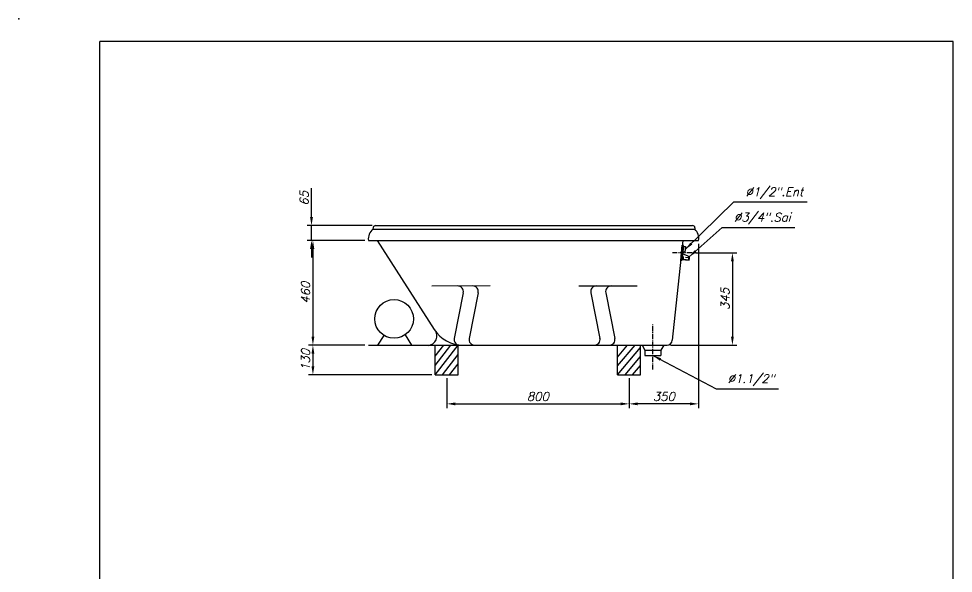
# Model space of a CAD drawing. Extents: x -6357 to -2157, y -7646 to -1706.
# Drawn here: x -6357 to -2257, y -4140 to -1706 of the extents above; entities that cross this region are included whole.
import ezdxf

# ---------------------------------------------------------------- set-up
doc = ezdxf.new("R2010")
doc.units = 0
doc.header["$LTSCALE"] = 30
doc.header["$MEASUREMENT"] = 0
doc.linetypes.add('CENTER2', pattern=[1.125, 0.75, -0.125, 0.125, -0.125])
doc.linetypes.add('DASHED', pattern=[0.75, 0.5, -0.25])
doc.layers.get('DEFPOINTS').update_dxf_attribs({"linetype": 'CONTINUOUS'})
for name, color, linetype in [('CENTRO', 1, 'CENTER2'), ('ESTREITA', 1, 'CONTINUOUS'), ('FINA', 7, 'CONTINUOUS'), ('LARGA', 7, 'CONTINUOUS'), ('RAHMEN07', 5, 'CONTINUOUS'), ('TRACEJADA', 3, 'DASHED')]:
    doc.layers.add(name, color=color, linetype=linetype)
doc.styles.add('FABIO', font='romans.shx', dxfattribs={"oblique": 15})
doc.dimstyles.new('FABIO_AGUIAR', dxfattribs={"dimscale": 15, "dimtxt": 2.5, "dimasz": 2.5, "dimexe": 1.25, "dimexo": 1, "dimgap": 0.9, "dimtad": 1, "dimtxsty": 'FABIO', "dimcen": 2.5, "dimclrt": 3, "dimazin": 3, "dimtfac": 1, "dimtmove": 0, "dimatfit": 3, "dimtolj": 1, "dimtzin": 0})

# ---------------------------------------------------------------- blocks, each defined once
blk = doc.blocks.new('*D7')
at = {"layer": 'DEFPOINTS', "color": 0}
for p in [(-4791.7, -2613.8), (-5072.6, -2678.8), (-4823.2, -2678.8)]:
    blk.add_point(p, dxfattribs=at)
at = {"layer": 'ESTREITA', "color": 0}
for p, q in [((-5072.6, -2576.3), (-5072.6, -2449.6)), ((-4806.7, -2613.8), (-5091.3, -2613.8)), ((-5072.6, -2678.8), (-5072.6, -2613.8)), ((-4838.2, -2678.8), (-5091.3, -2678.8)), ((-5072.6, -2716.3), (-5072.6, -2753.8))]:
    blk.add_line(p, q, dxfattribs=at)
for points in [[(-5078.8, -2576.3), (-5066.3, -2576.3), (-5072.6, -2613.8)], [(-5078.8, -2716.3), (-5066.3, -2716.3), (-5072.6, -2678.8)]]:
    blk.add_solid(points, dxfattribs=at)
at = {"layer": 'ESTREITA', "color": 3, "insert": (-5104.8, -2494.2), "char_height": 37.5, "attachment_point": 5, "rotation": 90, "style": 'FABIO'}
blk.add_mtext('\\A1;65', dxfattribs=at)
blk = doc.blocks.new('*D8')
at = {"layer": 'DEFPOINTS', "color": 0}
for p in [(-4823.2, -2678.8), (-5066.3, -3138.8), (-4823.2, -3138.8)]:
    blk.add_point(p, dxfattribs=at)
at = {"layer": 'ESTREITA', "color": 0}
for p, q in [((-4838.2, -2678.8), (-5085.1, -2678.8)), ((-5066.3, -2716.3), (-5066.3, -3101.3)), ((-4838.2, -3138.8), (-5085.1, -3138.8))]:
    blk.add_line(p, q, dxfattribs=at)
for points in [[(-5072.6, -2716.3), (-5060.1, -2716.3), (-5066.3, -2678.8)], [(-5072.6, -3101.3), (-5060.1, -3101.3), (-5066.3, -3138.8)]]:
    blk.add_solid(points, dxfattribs=at)
at = {"layer": 'ESTREITA', "color": 3, "insert": (-5098.6, -2908.8), "char_height": 37.5, "attachment_point": 5, "rotation": 90, "style": 'FABIO'}
blk.add_mtext('\\A1;460', dxfattribs=at)
blk = doc.blocks.new('*D9')
at = {"layer": 'DEFPOINTS', "color": 0}
for p in [(-4823.2, -3138.8), (-5066.3, -3268.8), (-4529.5, -3268.8)]:
    blk.add_point(p, dxfattribs=at)
at = {"layer": 'ESTREITA', "color": 0}
for p, q in [((-4838.2, -3138.8), (-5085.1, -3138.8)), ((-5066.3, -3176.3), (-5066.3, -3231.3)), ((-4544.5, -3268.8), (-5085.1, -3268.8))]:
    blk.add_line(p, q, dxfattribs=at)
for points in [[(-5072.6, -3176.3), (-5060.1, -3176.3), (-5066.3, -3138.8)], [(-5072.6, -3231.3), (-5060.1, -3231.3), (-5066.3, -3268.8)]]:
    blk.add_solid(points, dxfattribs=at)
at = {"layer": 'ESTREITA', "color": 3, "insert": (-5098.6, -3203.8), "char_height": 37.5, "attachment_point": 5, "rotation": 90, "style": 'FABIO'}
blk.add_mtext('\\A1;130', dxfattribs=at)
blk = doc.blocks.new('*D10')
at = {"layer": 'DEFPOINTS', "color": 0}
for p in [(-4479.5, -3268.8), (-3679.5, -3268.8), (-3679.5, -3396.3)]:
    blk.add_point(p, dxfattribs=at)
at = {"layer": 'ESTREITA', "color": 0}
for p, q in [((-4479.5, -3283.8), (-4479.5, -3415.1)), ((-3679.5, -3283.8), (-3679.5, -3415.1)), ((-4442, -3396.3), (-3717, -3396.3))]:
    blk.add_line(p, q, dxfattribs=at)
for points in [[(-4442, -3390.1), (-4442, -3402.6), (-4479.5, -3396.3)], [(-3717, -3390.1), (-3717, -3402.6), (-3679.5, -3396.3)]]:
    blk.add_solid(points, dxfattribs=at)
at = {"layer": 'ESTREITA', "color": 3, "insert": (-4079.5, -3364.1), "char_height": 37.5, "attachment_point": 5, "style": 'FABIO'}
blk.add_mtext('\\A1;800', dxfattribs=at)
blk = doc.blocks.new('*D11')
at = {"layer": 'DEFPOINTS', "color": 0}
for p in [(-3374.3, -2678.8), (-3679.5, -3268.8), (-3679.5, -3396.3)]:
    blk.add_point(p, dxfattribs=at)
at = {"layer": 'ESTREITA', "color": 0}
for p, q in [((-3374.3, -2693.8), (-3374.3, -3415.1)), ((-3679.5, -3283.8), (-3679.5, -3415.1)), ((-3411.8, -3396.3), (-3642, -3396.3))]:
    blk.add_line(p, q, dxfattribs=at)
for points in [[(-3642, -3390.1), (-3642, -3402.6), (-3679.5, -3396.3)], [(-3411.8, -3390.1), (-3411.8, -3402.6), (-3374.3, -3396.3)]]:
    blk.add_solid(points, dxfattribs=at)
at = {"layer": 'ESTREITA', "color": 3, "insert": (-3526.9, -3364.1), "char_height": 37.5, "attachment_point": 5, "style": 'FABIO'}
blk.add_mtext('\\A1;350', dxfattribs=at)
blk = doc.blocks.new('*D12')
at = {"layer": 'DEFPOINTS', "color": 0}
for p in [(-3402.4, -2733.6), (-3512.4, -3138.8), (-3226, -3138.8)]:
    blk.add_point(p, dxfattribs=at)
at = {"layer": 'ESTREITA', "color": 0}
for p, q in [((-3387.4, -2733.6), (-3207.3, -2733.6)), ((-3226, -2771.1), (-3226, -3101.3)), ((-3497.4, -3138.8), (-3207.3, -3138.8))]:
    blk.add_line(p, q, dxfattribs=at)
for points in [[(-3232.3, -2771.1), (-3219.8, -2771.1), (-3226, -2733.6)], [(-3232.3, -3101.3), (-3219.8, -3101.3), (-3226, -3138.8)]]:
    blk.add_solid(points, dxfattribs=at)
at = {"layer": 'ESTREITA', "color": 3, "insert": (-3258.3, -2936.2), "char_height": 37.5, "attachment_point": 5, "rotation": 90, "style": 'FABIO'}
blk.add_mtext('\\A1;345', dxfattribs=at)

msp = doc.modelspace()

# ---------------------------------------------------------------- linework, layer by layer
at = {"layer": 'CENTRO'}
for p, q in [((-3402.437, -2733.64), (-3489.439, -2733.64)), ((-3575.061, -3245.873), (-3575.061, -3048.595))]:
    msp.add_line(p, q, dxfattribs=at)
at = {"layer": 'ESTREITA'}
for p, q in [((-3434.049, -2730.235), (-3443.994, -2729.19)), ((-3441.59, -2706.316), (-3431.645, -2707.361)), ((-4529.546, -3186.756), (-4492.628, -3138.762)), ((-4529.546, -3227.759), (-4461.087, -3138.762)), ((-4529.546, -3268.762), (-4429.546, -3138.762)), ((-3729.546, -3190.987), (-3685.715, -3138.762)), ((-3729.546, -3229.875), (-3653.076, -3138.762)), ((-3729.546, -3268.762), (-3629.546, -3149.615)), ((-4498.006, -3268.762), (-4429.546, -3179.765)), ((-3696.908, -3268.762), (-3629.546, -3188.503)), ((-4466.465, -3268.762), (-4429.546, -3220.768)), ((-3664.27, -3268.762), (-3629.546, -3227.39))]:
    msp.add_line(p, q, dxfattribs=at)
at = {"layer": 'FINA', "linetype": 'CONTINUOUS'}
msp.add_point((-6357.073, -1705.746), dxfattribs=at)
at = {"layer": 'LARGA'}
for p, q in [((-4801.502, -2621.627), (-4803.242, -2629.587)), ((-4791.733, -2613.762), (-3400.473, -2613.762)), ((-3390.473, -2623.762), (-3390.473, -2629.587)), ((-4803.242, -2629.587), (-3390.473, -2629.587)), ((-4823.242, -2678.762), (-3624.992, -2678.762)), ((-4823.242, -2678.762), (-3374.273, -2678.762)), ((-4784.484, -2678.762), (-4533.966, -3069.694)), ((-3443.722, -2678.762), (-3489.717, -3116.375)), ((-3452.991, -2766.956), (-3445.988, -2700.323)), ((-3448.018, -2767.479), (-3441.015, -2700.846)), ((-3441.381, -2704.327), (-3447.653, -2763.998)), ((-3441.015, -2700.846), (-3445.988, -2700.323)), ((-3441.381, -2704.327), (-3441.485, -2705.321)), ((-3441.485, -2705.321), (-3431.54, -2706.367)), ((-3444.517, -2734.163), (-3449.489, -2733.64)), ((-3444.83, -2737.146), (-3447.444, -2762.009)), ((-3447.089, -2710.805), (-3442.117, -2711.327)), ((-3420.801, -2747.522), (-3444.83, -2737.146)), ((-3434.153, -2731.23), (-3444.099, -2730.184)), ((-3431.54, -2706.367), (-3434.153, -2731.23)), ((-3448.018, -2767.479), (-3452.991, -2766.956)), ((-3451.889, -2756.475), (-3446.917, -2756.998)), ((-3447.653, -2763.998), (-3447.444, -2762.009)), ((-3447.444, -2762.009), (-3415.619, -2765.354)), ((-3415.619, -2765.354), (-3440.482, -2762.741)), ((-3415.619, -2765.354), (-3416.613, -2765.25)), ((-3415.619, -2765.354), (-3414.819, -2757.748)), ((-4288.469, -2878.564), (-4544.594, -2879.308)), ((-4406.681, -2908.838), (-4446.365, -3109.093)), ((-4341.295, -2908.648), (-4380.979, -3108.903)), ((-3900.309, -2878.762), (-3644.183, -2878.762)), ((-3847.396, -2908.693), (-3807.131, -3108.831)), ((-3782.011, -2908.693), (-3741.745, -3108.831)), ((-4755.051, -3095.737), (-4782.451, -3138.762)), ((-4662.029, -3093.448), (-4633.172, -3138.762)), ((-4823.242, -3138.762), (-3512.441, -3138.762)), ((-4823.242, -3138.762), (-3514.58, -3138.762)), ((-4529.546, -3268.762), (-4529.546, -3138.762)), ((-4429.546, -3268.762), (-4429.546, -3138.762)), ((-3729.546, -3268.762), (-3729.546, -3138.762)), ((-3629.546, -3268.762), (-3629.546, -3138.762)), ((-3622.491, -3138.762), (-3610.061, -3160.293)), ((-3527.63, -3138.762), (-3540.061, -3160.293)), ((-3610.061, -3160.293), (-3610.061, -3183.762)), ((-3610.061, -3160.293), (-3540.061, -3160.293)), ((-3610.061, -3183.762), (-3540.061, -3183.762)), ((-3540.061, -3160.293), (-3540.061, -3183.762)), ((-4529.546, -3268.762), (-4429.546, -3268.762)), ((-3729.546, -3268.762), (-3629.546, -3268.762)), ((-3709.546, -3268.762), (-3629.546, -3268.762))]:
    msp.add_line(p, q, dxfattribs=at)
msp.add_circle((-4710.291, -3023.477), 85, dxfattribs=at)
for centre, radius, start, end in [((-4791.733, -2623.762), 10, 90, 167.671421), ((-3400.473, -2623.762), 10, 0, 90), ((-4766.208, -2673.304), 57.295, 130.269197, 185.466819), ((-3432.652, -2670.738), 58.927, 352.17337, 44.293485), ((-3424.765, -2756.703), 10, 354, 66.645975), ((-4431.204, -2903.979), 25, 348.791043, 90.166371), ((-4365.818, -2903.789), 25, 348.791043, 90.166371), ((-3822.887, -2903.762), 25, 90, 191.375328), ((-3757.502, -2903.762), 25, 90, 191.375328), ((-4407.672, -2988.762), 150, 212.652681, 270), ((-4563.609, -3098.078), 41.626, 257.790271, 22.877005), ((-4421.841, -3113.952), 25, 168.791043, 270.166371), ((-4356.456, -3113.762), 25, 168.791043, 270.166371), ((-3831.64, -3113.762), 25, 270, 11.375328), ((-3766.254, -3113.762), 25, 270, 11.375328), ((-3514.58, -3113.762), 25, 270, 354)]:
    msp.add_arc(centre, radius, start, end, dxfattribs=at)
at = {"layer": 'RAHMEN07'}
for p, q in [((-2257.073, -1805.746), (-6001.073, -1805.746)), ((-6001.073, -6545.746), (-6001.073, -1805.746)), ((-2257.073, -6545.746), (-2257.073, -1805.746))]:
    msp.add_line(p, q, dxfattribs=at)
at = {"layer": 'TRACEJADA'}
for p, q in [((-3441.426, -2752.587), (-3442.471, -2762.532)), ((-3416.563, -2755.2), (-3441.426, -2752.587)), ((-3417.608, -2765.145), (-3416.563, -2755.2))]:
    msp.add_line(p, q, dxfattribs=at)

# ---------------------------------------------------------------- texts
at = {"layer": 'CENTRO', "color": 3, "insert": (-3246.951, -3316.786), "char_height": 37.5, "attachment_point": 7, "style": 'FABIO'}
msp.add_mtext('\\A1;%%C1.1/2"', dxfattribs=at)
at = {"layer": 'ESTREITA', "color": 3, "char_height": 37.5, "attachment_point": 7, "style": 'FABIO'}
for s, insert in [('\\A1;%%c1/2".Ent', (-3168.637, -2496.536)), ('\\A1;%%c3/4".Sai', (-3219.333, -2608.309))]:
    msp.add_mtext(s, dxfattribs=dict(at, insert=insert))

# ---------------------------------------------------------------- dimensions: what is measured, and where the dimension line sits
at = {"layer": 'ESTREITA'}
dim = msp.add_linear_dim(base=(-5072.584, -2678.762), p1=(-4791.733, -2613.762), p2=(-4823.242, -2678.762), angle=90, dimstyle='FABIO_AGUIAR', dxfattribs=at)
dim.commit()
dim.dimension.update_dxf_attribs({"geometry": '*D7', "text_midpoint": (-5072.584, -2494.17), "dimtype": 160})
for base, p1, p2, picture, middle in [((-5066.334, -3138.762), (-4823.242, -2678.762), (-4823.242, -3138.762), '*D8', (-5098.584, -2908.762)), ((-5066.334, -3268.762), (-4823.242, -3138.762), (-4529.546, -3268.762), '*D9', (-5098.584, -3203.762))]:
    dim = msp.add_linear_dim(base=base, p1=p1, p2=p2, angle=90, dimstyle='FABIO_AGUIAR', dxfattribs=at)
    dim.commit()
    dim.dimension.update_dxf_attribs({"geometry": picture, "text_midpoint": middle})
dim = msp.add_linear_dim(base=(-3679.546, -3396.342), p1=(-3374.273, -2678.762), p2=(-3679.546, -3268.762), text='350', dimstyle='FABIO_AGUIAR', dxfattribs=at)
dim.commit()
dim.dimension.update_dxf_attribs({"geometry": '*D11', "text_midpoint": (-3526.91, -3364.092)})
dim = msp.add_linear_dim(base=(-3226.036, -3138.762), p1=(-3402.437, -2733.64), p2=(-3512.441, -3138.762), angle=90, text='345', dimstyle='FABIO_AGUIAR', dxfattribs=at)
dim.commit()
dim.dimension.update_dxf_attribs({"geometry": '*D12', "text_midpoint": (-3258.286, -2936.201)})
dim = msp.add_linear_dim(base=(-3679.546, -3396.342), p1=(-4479.546, -3268.762), p2=(-3679.546, -3268.762), dimstyle='FABIO_AGUIAR', dxfattribs=at)
dim.commit()
dim.dimension.update_dxf_attribs({"geometry": '*D10', "text_midpoint": (-4079.546, -3364.092)})

# ---------------------------------------------------------------- leaders
at = {"layer": 'ESTREITA', "annotation_type": 0, "has_hookline": 1, "hookline_direction": 0}
for points, text_width in [([(-3432.847, -2718.798), (-3219.637, -2510.036), (-3182.137, -2510.036)], 269.84), ([(-3416.133, -2751.654), (-3270.333, -2621.809), (-3232.833, -2621.809)], 267.354), ([(-3575.061, -3183.762), (-3297.951, -3330.286), (-3260.451, -3330.286)], 222.839)]:
    msp.add_leader(points, dimstyle='FABIO_AGUIAR', override={"dimgap": 0.9, "dimtad": 1}, dxfattribs=dict(at, text_width=text_width))

doc.saveas('drawing.dxf')
